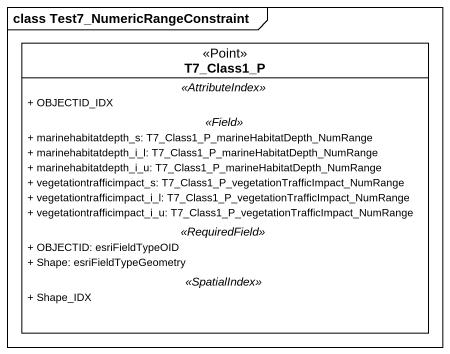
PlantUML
@startuml
mainframe class Test7_NumericRangeConstraint
hide circle
hide empty members
skinparam classAttributeIconSize 0
class T7_Class1_P <<Point>> {
  .. <<AttributeIndex>> ..
  + OBJECTID_IDX
  .. <<Field>> ..
  + marinehabitatdepth_s: T7_Class1_P_marineHabitatDepth_NumRange
  + marinehabitatdepth_i_l: T7_Class1_P_marineHabitatDepth_NumRange
  + marinehabitatdepth_i_u: T7_Class1_P_marineHabitatDepth_NumRange
  + vegetationtrafficimpact_s: T7_Class1_P_vegetationTrafficImpact_NumRange
  + vegetationtrafficimpact_i_l: T7_Class1_P_vegetationTrafficImpact_NumRange
  + vegetationtrafficimpact_i_u: T7_Class1_P_vegetationTrafficImpact_NumRange
  .. <<RequiredField>> ..
  + OBJECTID: esriFieldTypeOID
  + Shape: esriFieldTypeGeometry
  .. <<SpatialIndex>> ..
  + Shape_IDX
}
@enduml
